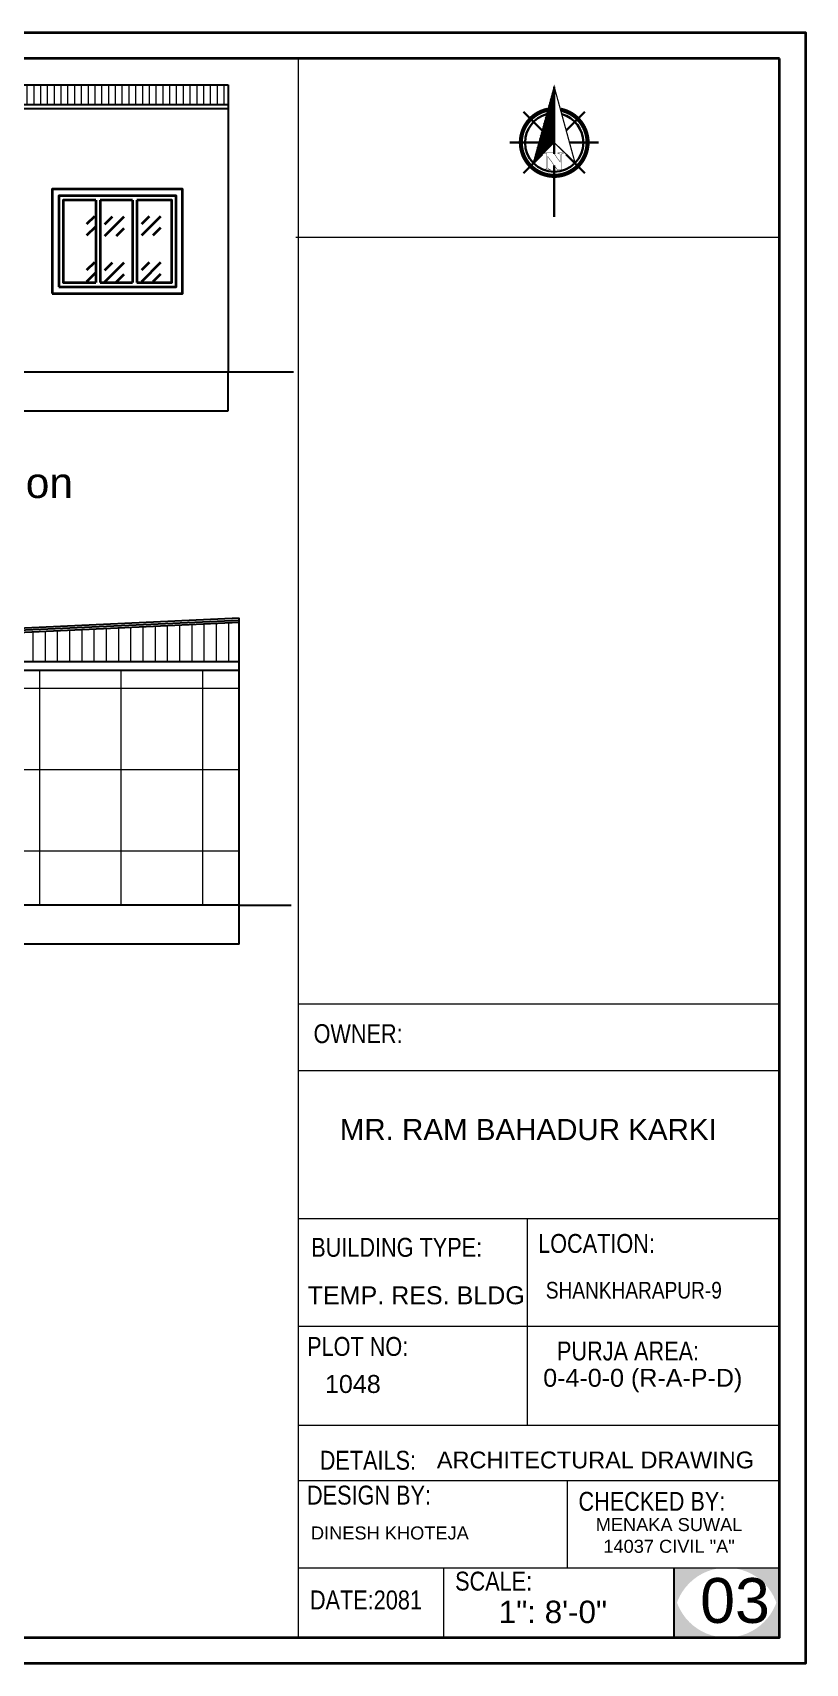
# Model space of a CAD drawing. Header units: inches. Extents: x 392906 to 410488, y -52747 to -40742.
# Drawn here: x 401041 to 401397, y -52747 to -51996 of the extents above; entities that cross this region are included whole.
import ezdxf

# ---------------------------------------------------------------- set-up
doc = ezdxf.new("R2010")
doc.units = ezdxf.units.IN
doc.header["$LTSCALE"] = 2
doc.header["$MEASUREMENT"] = 0
doc.layers.get('0').update_dxf_attribs({"linetype": 'CONTINUOUS'})
for name, color, linetype, lineweight in [('1', 7, 'CONTINUOUS', 13), ('DIMENTION', 140, 'CONTINUOUS', 0), ('door', 20, 'CONTINUOUS', 35), ('Rebars', 1, 'CONTINUOUS', 13), ('Siteplan', 7, 'CONTINUOUS', 30), ('steps', 253, 'CONTINUOUS', 20), ('TEXT', 181, 'CONTINUOUS', 25)]:
    doc.layers.add(name, color=color, linetype=linetype, lineweight=lineweight)
doc.layers.add('Normal Wall', color=7, linetype='CONTINUOUS', lineweight=35, true_color=0xffaf89)
doc.layers.add('Rear Wall', color=7, linetype='CONTINUOUS', lineweight=20, true_color=0xd4e480)
doc.styles.get("Standard").update_dxf_attribs({"font": 'ARIALN.TTF'})
doc.styles.add('SwissBT', font='swiss.ttf', dxfattribs={"height": 12})

# ---------------------------------------------------------------- blocks, each defined once
blk = doc.blocks.new('*X29')
at = {"color": 0}
for p, q in [((146.95, -410.95), (147.62, -410.29)), ((147.15, -410.22), (147.62, -409.76)), ((147.35, -409.49), (147.62, -409.23)), ((147.55, -408.76), (147.62, -408.7)), ((145.56, -416.06), (147.62, -414)), ((145.76, -415.33), (147.62, -413.47)), ((145.96, -414.6), (147.62, -412.94)), ((146.16, -413.87), (147.62, -412.41)), ((146.36, -413.14), (147.62, -411.88)), ((146.55, -412.41), (147.62, -411.35)), ((146.75, -411.68), (147.62, -410.82)), ((143.96, -421.9), (147.62, -418.24)), ((144.16, -421.17), (147.62, -417.71)), ((144.36, -420.44), (147.62, -417.18)), ((144.56, -419.71), (147.62, -416.65)), ((144.76, -418.98), (147.62, -416.12)), ((144.96, -418.25), (147.62, -415.59)), ((145.16, -417.52), (147.62, -415.06)), ((145.36, -416.79), (147.62, -414.53)), ((142.76, -426.28), (147.62, -421.42)), ((142.96, -425.55), (147.62, -420.89)), ((143.16, -424.82), (147.62, -420.36)), ((143.36, -424.09), (147.62, -419.83)), ((143.56, -423.36), (147.62, -419.3)), ((143.76, -422.63), (147.62, -418.77))]:
    blk.add_line(p, q, dxfattribs=at)
blk = doc.blocks.new('NORTH_15')
for p, q in [((0, 3.66), (0, 10.62)), ((-2.87, 2.87), (-7.37, 7.37)), ((2.87, 2.87), (7.37, 7.37)), ((-13.37, 0), (2.72, 0)), ((5.49, 0), (17.83, 0)), ((-2.87, -2.87), (-7.37, -7.37)), ((0, -3.66), (0, -10.62)), ((2.87, -2.87), (7.37, -7.37))]:
    blk.add_line(p, q)
at = {"const_width": 1}
for points in [[(0, -8, 1), (0, 8, 0.359415), (-7.86, 1.52, 1)], [(-7.86, -1.52, 0.359415), (0, -8, 1)]]:
    blk.add_lwpolyline(points, format="xyb", dxfattribs=at)
for points, const_width in [([(4.96, -5.01), (-13.37, 0), (4.9, 5), (0, 0), (4.96, -5.01)], 0.3), ([(5.93, -1.55), (6, -1.55), (6.07, -1.54), (6.13, -1.53), (6.17, -1.52), (6.22, -1.51), (6.26, -1.49), (6.28, -1.47), (6.3, -1.45), (6.32, -1.42), (6.33, -1.39), (6.35, -1.34), (6.36, -1.29), (6.37, -1.23), (6.38, -1.16), (6.38, -1.08), (6.38, -1), (6.54, -1), (6.54, -2.34), (6.38, -2.34), (6.38, -2.3), (6.38, -2.23), (6.38, -2.16), (6.37, -2.09), (6.36, -2.04), (6.35, -1.99), (6.33, -1.95), (6.32, -1.91), (6.3, -1.88), (6.28, -1.86), (6.26, -1.83), (6.22, -1.81), (6.18, -1.8), (6.13, -1.78), (6.07, -1.77), (6.01, -1.76), (5.95, -1.76), (2.66, -1.76), (2.66, -2.34), (2.5, -2.34), (2.5, -0.16), (4.71, 1.44), (3.14, 1.44), (3.07, 1.44), (3, 1.43), (2.94, 1.42), (2.89, 1.41), (2.85, 1.4), (2.81, 1.38), (2.78, 1.36), (2.76, 1.34), (2.74, 1.31), (2.72, 1.27), (2.7, 1.22), (2.69, 1.17), (2.68, 1.11), (2.67, 1.04), (2.66, 0.97), (2.66, 0.89), (2.66, 0.87), (2.5, 0.87), (2.5, 2.21), (2.66, 2.21), (2.66, 2.17), (2.66, 2.09), (2.67, 2.03), (2.68, 1.97), (2.69, 1.91), (2.7, 1.86), (2.71, 1.82), (2.73, 1.78), (2.75, 1.76), (2.77, 1.74), (2.8, 1.72), (2.85, 1.7), (2.89, 1.68), (2.94, 1.67), (3, 1.66), (3.07, 1.66), (3.14, 1.66), (6.54, 1.66), (6.54, 0.75), (3.33, -1.55), (5.93, -1.55), (5.93, -1.55)], 0.1)]:
    blk.add_lwpolyline(points, dxfattribs=dict(const_width=const_width))
for start, end in [(90, 164.973), (270, 90), (195.027, 270)]:
    blk.add_arc((0, 0), 7, start, end)
at = {"rotation": 90}
blk.add_blockref('*X29', (-421.89, -147.62), dxfattribs=at)
blk = doc.blocks.new('A$C0BDB7EE9')
at = {"layer": 'Siteplan', "xscale": 2.999999999999779, "yscale": 2.999999999999779, "zscale": 2.999999999999779, "rotation": 247.8612575918487}
blk.add_blockref('NORTH_15', (20.2, 49.5), dxfattribs=at)
blk = doc.blocks.new('A$C327B4BBD')
at = {"layer": 'DIMENTION', "ltscale": 0.3, "xscale": 1.171875000000082, "yscale": 1.171875000000082, "zscale": 1.171875000000082, "rotation": 112.1387424081494}
blk.add_blockref('A$C0BDB7EE9', (16.1, 0), dxfattribs=at)

msp = doc.modelspace()

# ---------------------------------------------------------------- hatches: boundary and pattern name
msp.add_hatch(color=0).paths.add_polyline_path([(401384.6, -52702.61), (401360.29, -52702.61, -0.414214), (401384.6, -52726.92)])
at = {"layer": '1', "ltscale": 5}
h = msp.add_hatch(dxfattribs=at)
h.set_pattern_fill('ANSI37', color=256, scale=300, angle=45, style=0)
h.set_pattern_definition([(90, (544.156, -2647.78), (-37.5, 0), []), (180, (544.156, -2647.78), (-4e-15, -37.5), [])])
h.paths.add_polyline_path([(401135.86, -52289.66), (400966.47, -52289.66), (400966.47, -52397.66), (401135.86, -52397.66)])
at = {"layer": 'door', "ltscale": 0.5}
h = msp.add_hatch(dxfattribs=at)
h.set_pattern_fill('GOST_GLASS', color=256, scale=2.5)
h.set_pattern_definition([(45, (38553.451, -21436.327), (21.21320344, 0), [12.5, -17.5]), (45, (38558.755, -21436.327), (21.21320344, 0), [5, -25]), (45, (38553.451, -21431.024), (21.21320344, 0), [5, -25])])
h.paths.add_polyline_path([(401069.91, -52073.19), (401054.91, -52073.19), (401054.91, -52111.19), (401069.91, -52111.19)])
h = msp.add_hatch(dxfattribs=at)
h.set_pattern_fill('GOST_GLASS', color=256, scale=2.5)
h.set_pattern_definition([(45, (38540.451, -21436.512), (21.21320344, 0), [12.5, -17.5]), (45, (38545.755, -21436.512), (21.21320344, 0), [5, -25]), (45, (38540.451, -21431.209), (21.21320344, 0), [5, -25])])
h.paths.add_polyline_path([(401086.91, -52073.38), (401071.91, -52073.19), (401071.91, -52111.19), (401086.91, -52111.38)])
h = msp.add_hatch(dxfattribs=at)
h.set_pattern_fill('GOST_GLASS', color=256, scale=2.5)
h.set_pattern_definition([(45, (38557.451, -21436.327), (21.21320344, 0), [12.5, -17.5]), (45, (38562.755, -21436.327), (21.21320344, 0), [5, -25]), (45, (38557.451, -21431.024), (21.21320344, 0), [5, -25])])
h.paths.add_polyline_path([(401104.91, -52073.19), (401088.91, -52073.19), (401088.91, -52111.19), (401104.91, -52111.19)])
at = {"layer": 'steps', "ltscale": 0.3}
h = msp.add_hatch(dxfattribs=at)
h.set_pattern_fill('ANSI31', scale=25, angle=45)
h.set_pattern_definition([(90, (-549.0944, -2402.3138), (-3.125, 0), [])])
h.paths.add_polyline_path([(401130.91, -52029.18), (401130.91, -52020.19), (401002.59, -52020.19), (401002.59, -52029.18)])
h = msp.add_hatch(dxfattribs=at)
h.set_pattern_fill('ANSI31', scale=45, angle=45)
h.set_pattern_definition([(90, (1548.0124, -2647.7794), (-5.625, 0), [])])
h.paths.add_polyline_path([(400966.47, -52275.45), (401135.86, -52267.66), (401135.86, -52285.66), (400966.47, -52285.66)])
at = {"layer": 'TEXT'}
for points in [[(401360.29, -52702.61), (401335.98, -52702.61), (401335.98, -52726.92, -0.414214)], [(401360.29, -52702.61), (401335.98, -52702.61), (401335.98, -52726.92, -0.414214)], [(401384.6, -52702.61), (401360.29, -52702.61, -0.414214), (401384.6, -52726.92)], [(401335.98, -52710.43), (401335.98, -52734.74), (401360.29, -52734.74, -0.414214)], [(401335.98, -52710.43), (401335.98, -52734.74), (401360.29, -52734.74, -0.414214)], [(401384.6, -52710.43, -0.414214), (401360.29, -52734.74), (401384.6, -52734.74)], [(401384.6, -52710.43, -0.414214), (401360.29, -52734.74), (401384.6, -52734.74)]]:
    msp.add_hatch(color=0, dxfattribs=at).paths.add_polyline_path(points)

# ---------------------------------------------------------------- linework, layer by layer
at = {"ltscale": 0.5}
for p, q in [((400857.74, -52020.19), (401130.91, -52020.19)), ((401130.91, -52020.19), (401130.91, -52041.61)), ((401002.59, -52029.18), (401130.91, -52029.18)), ((401130.91, -52031.18), (401002.59, -52031.18)), ((401130.91, -52041.61), (401130.91, -52152.19)), ((400857.74, -52152.19), (401130.91, -52152.19)), ((401130.91, -52152.19), (401160.91, -52152.19)), ((401130.91, -52170.19), (401130.91, -52152.19)), ((400857.74, -52170.19), (401130.91, -52170.19)), ((401135.86, -52265.66), (400714.47, -52285.04)), ((401135.86, -52266.66), (400714.47, -52286.04)), ((401135.86, -52267.66), (401135.86, -52265.66)), ((401135.86, -52267.66), (400714.47, -52287.04)), ((401135.86, -52397.66), (401135.86, -52267.66)), ((401135.86, -52285.66), (400744.47, -52285.66)), ((401135.86, -52289.66), (400744.47, -52289.66)), ((401135.86, -52397.66), (400744.47, -52397.66)), ((401135.86, -52415.66), (401135.86, -52397.66)), ((401135.86, -52397.66), (401159.86, -52397.66)), ((401135.86, -52415.66), (400744.47, -52415.66))]:
    msp.add_line(p, q, dxfattribs=at)
at = {"color": 0}
msp.add_line((401335.98, -52702.61), (401335.98, -52734.74), dxfattribs=at)
msp.add_line((401335.98, -52702.61), (401335.98, -52734.74), dxfattribs=at)
at = {"layer": 'door', "ltscale": 0.5}
for p, q in [((401069.91, -52073.19), (401069.91, -52111.19)), ((401071.91, -52073.19), (401071.91, -52111.19)), ((401086.91, -52073.19), (401086.91, -52111.19)), ((401088.91, -52073.19), (401088.91, -52111.19))]:
    msp.add_line(p, q, dxfattribs=at)
for points in [[(401049.91, -52116.19), (401109.91, -52116.19), (401109.91, -52068.19), (401049.91, -52068.19)], [(401052.91, -52113.19), (401106.91, -52113.19), (401106.91, -52071.19), (401052.91, -52071.19)]]:
    msp.add_lwpolyline(points, close=True, dxfattribs=at)
for points in [[(401069.91, -52073.19), (401054.91, -52073.19), (401054.91, -52111.19), (401069.91, -52111.19)], [(401086.91, -52073.19), (401071.91, -52073.19)], [(401088.91, -52111.19), (401104.91, -52111.19), (401104.91, -52073.19), (401088.91, -52073.19)], [(401071.91, -52111.19), (401086.91, -52111.19)]]:
    msp.add_lwpolyline(points, dxfattribs=at)
at = {"layer": 'Normal Wall'}
for points in [[(400338.51, -51996.12), (401396.51, -51996.12), (401396.51, -52746.65), (400338.51, -52746.65)], [(400338.51, -51996.12), (401396.51, -51996.12), (401396.51, -52746.65), (400338.51, -52746.65)], [(401384.6, -52008.03), (400362.32, -52008.03), (400362.32, -52734.74), (401384.6, -52734.74)], [(401384.6, -52008.03), (400362.32, -52008.03), (400362.32, -52734.74), (401384.6, -52734.74)]]:
    msp.add_lwpolyline(points, close=True, dxfattribs=at)
at = {"layer": 'Rear Wall'}
for p, q in [((401163.18, -52452.3), (401163.18, -52008.03)), ((401162.01, -52090.32), (401384.6, -52090.32)), ((401163.18, -52443.03), (401384.6, -52443.03)), ((401163.18, -52443.03), (401384.6, -52443.03)), ((401163.18, -52443.03), (401384.6, -52443.03)), ((401163.18, -52443.03), (401384.6, -52443.03)), ((401163.18, -52473.84), (401384.6, -52473.84)), ((401163.18, -52473.84), (401384.6, -52473.84)), ((401163.18, -52541.9), (401384.6, -52541.9)), ((401163.18, -52541.9), (401384.6, -52541.9)), ((401268.45, -52541.9), (401268.45, -52627.8)), ((401268.45, -52541.9), (401268.45, -52637.06)), ((401163.18, -52591.39), (401384.6, -52591.39)), ((401163.18, -52591.39), (401384.6, -52591.39)), ((401163.18, -52637.06), (401384.6, -52637.06)), ((401163.18, -52662.5), (401384.6, -52662.5)), ((401163.18, -52662.5), (401384.6, -52662.5)), ((401287.03, -52702.61), (401287.03, -52662.5)), ((401287.03, -52702.61), (401287.03, -52662.5)), ((401163.18, -52702.61), (401384.6, -52702.61)), ((401163.18, -52702.61), (401384.6, -52702.61)), ((401229.92, -52702.61), (401229.92, -52734.74)), ((401229.92, -52702.61), (401229.92, -52734.74))]:
    msp.add_line(p, q, dxfattribs=at)
msp.add_lwpolyline([(401163.18, -52443.03), (401384.6, -52443.03), (401384.6, -52734.74), (401163.18, -52734.74)], close=True, dxfattribs=at)
msp.add_lwpolyline([(401163.18, -52443.03), (401384.6, -52443.03), (401384.6, -52734.74), (401163.18, -52734.74)], close=True, dxfattribs=at)

# ---------------------------------------------------------------- block references
at = {"layer": 'Rebars', "xscale": 0.5459999999999999, "yscale": 0.5459999999999999, "zscale": 0.5459999999999999, "rotation": 270}
msp.add_blockref('A$C327B4BBD', (401280.88, -52072.11), dxfattribs=at)

# ---------------------------------------------------------------- texts
at = {"color": 0}
for s, p in [('OWNER:', (401170.18, -52461.18)), ('LOCATION:', (401273.52, -52557.73))]:
    msp.add_text(s, height=8.704, dxfattribs=at).set_placement(p)
at = {"color": 7, "linetype": 'ByBlock', "lineweight": 5, "insert": (400996.96, -52203.4), "char_height": 14, "width": 235.547, "attachment_point": 5}
msp.add_mtext('{\\fArial CE|b0|i0|c0|p34;East Elevation}', dxfattribs=at)
at = {"layer": 'TEXT', "color": 0}
for s, height, p in [('OWNER:', 8.704, (401170.18, -52461.18)), ('LOCATION:', 8.704, (401273.52, -52557.73)), ('CHECKED BY:', 8.7044, (401292.09, -52676.42)), ('CHECKED BY:', 8.7044, (401292.09, -52676.42)), ('SCALE:', 8.704, (401235.32, -52713.15)), ('SCALE:', 8.704, (401235.32, -52713.15))]:
    msp.add_text(s, height=height, dxfattribs=at).set_placement(p)
at = {"layer": 'TEXT', "color": 0, "linetype": 'ByBlock', "style": 'SwissBT'}
for s, insert, char_height, width, attachment_point in [('MR. RAM BAHADUR KARKI', (401268.99, -52496.08), 9.72, 217.5111, 2), ('ARCHITECTURAL DRAWING', (401226.91, -52649.15), 7.7396, 268.5322, 1), ('DINESH KHOTEJA', (401168.97, -52683.63), 6, 201.5276, 1), ('MENAKA SUWAL\\P14037 CIVIL "A"', (401333.77, -52679.76), 6, 88.5492, 2)]:
    msp.add_mtext(s, dxfattribs=dict(at, insert=insert, char_height=char_height, width=width, attachment_point=attachment_point))
at = {"layer": 'TEXT', "color": 0, "attachment_point": 1}
for s, insert, char_height, width in [('BUILDING TYPE:', (401169.1, -52550.81), 8.7044, 148.5551), ('BUILDING TYPE:', (401169.1, -52550.81), 8.7044, 148.5551), ('PLOT NO: ', (401167.2, -52596.42), 8.704, 138.0271), ('PLOT NO: ', (401167.2, -52596.42), 8.704, 138.0271), ('PURJA AREA:', (401282.21, -52598.52), 8.7044, 197.5821), ('PURJA AREA:', (401282.21, -52598.52), 8.7044, 197.5821), ('DETAILS: ', (401173.01, -52648.8), 8.704, 138.0271), ('DESIGN BY:', (401167.16, -52664.86), 8.704, 138.0271), ('DESIGN BY:', (401167.16, -52664.86), 8.704, 138.0271), ('DATE:2081', (401168.51, -52713.09), 8.704, 34.8177)]:
    msp.add_mtext(s, dxfattribs=dict(at, insert=insert, char_height=char_height, width=width))
at = {"layer": 'TEXT', "color": 0, "style": 'SwissBT'}
for s, insert, char_height, width, attachment_point in [('TEMP. RES. BLDG', (401167.43, -52573.11), 8.2555, 163.2142, 1), ('0-4-0-0 (R-A-P-D)', (401321.67, -52611.09), 8.2555, 163.2142, 2), ('1048', (401175.42, -52613.93), 8.256, 163.2142, 1), ('03', (401348.09, -52707.38), 20.639, 20.1585, 1)]:
    msp.add_mtext(s, dxfattribs=dict(at, insert=insert, char_height=char_height, width=width, attachment_point=attachment_point))
at = {"layer": 'TEXT', "color": 0, "linetype": 'ByBlock', "insert": (401277.05, -52571.07), "char_height": 7.6711, "attachment_point": 1}
msp.add_mtext_dynamic_manual_height_columns('SHANKHARAPUR-9', width=381.0351, gutter_width=1.53, heights=[0], dxfattribs=at)
at = {"layer": 'TEXT', "color": 0, "ltscale": 0.5, "insert": (401255.4, -52717.79), "char_height": 10.319, "width": 127.5344, "attachment_point": 1, "style": 'SwissBT'}
msp.add_mtext('1": 8\'-0"', dxfattribs=at)
msp.add_mtext('1": 8\'-0"', dxfattribs=at)

doc.saveas('drawing.dxf')
